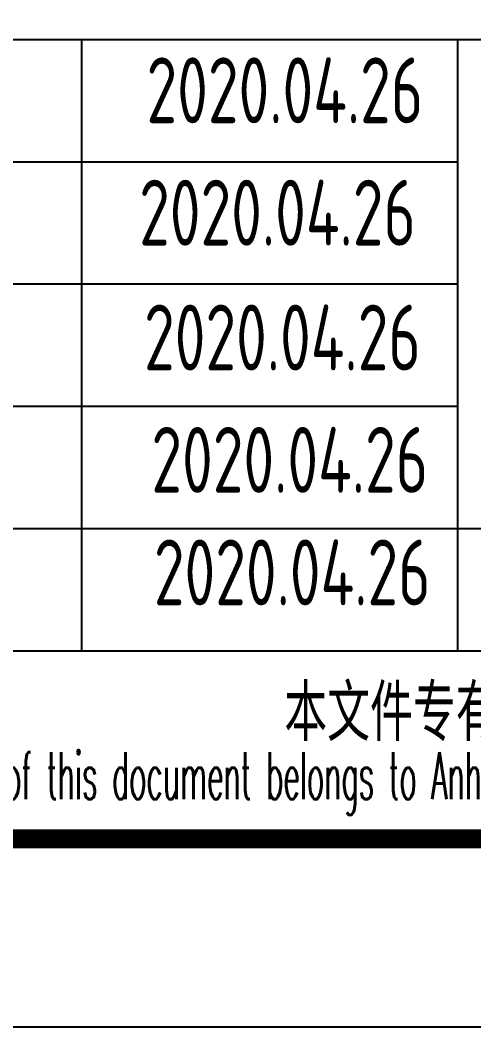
# Model space of a CAD drawing. Extents: x 1151645 to 1632247, y -116298 to 25377.
# Drawn here: x 1314036 to 1316449, y -26383 to -21030 of the extents above; entities that cross this region are included whole.
import ezdxf
from ezdxf.enums import TextEntityAlignment as Align

# ---------------------------------------------------------------- set-up
doc = ezdxf.new("R2010")
doc.units = 0
doc.header["$LTSCALE"] = 1000
doc.header["$MEASUREMENT"] = 0
doc.linetypes.add('2', pattern=[18.5, 12, -3, 0.5, -3])
doc.layers.get('0').update_dxf_attribs({"linetype": 'CONTINUOUS'})
doc.layers.add('PUB_TITLE', color=4, linetype='CONTINUOUS')
doc.styles.add('ECEC_TQ', font='txt_l.shx', dxfattribs={"bigfont": 'hztxt_l.shx'})
doc.styles.add('sceie', font='sceie.shx', dxfattribs={"width": 0.7, "bigfont": 'sceic.shx'})

# ---------------------------------------------------------------- blocks, each defined once
blk = doc.blocks.new('qm')
at = {"style": 'sceie', "width": 0.8}
for p in [(-941169.6, -984626.3), (-941208.7, -985276.9), (-941182.6, -985940.5), (-941143.6, -986591.1), (-941130.5, -987189.7)]:
    blk.add_attdef('2020.04.26', text='', height=350, dxfattribs=at).set_placement(p, align=Align.MIDDLE)

msp = doc.modelspace()

# ---------------------------------------------------------------- linework, layer by layer
for p, q in [((1310864.4, -21133), (1321864.4, -21133)), ((1314364.4, -24383), (1314364.4, -21133)), ((1314364.4, -24383), (1314364.4, -21133)), ((1316364.4, -24383), (1316364.4, -21133)), ((1316364.4, -24383), (1316364.4, -21133)), ((1310864.4, -21783), (1316364.4, -21783)), ((1310864.4, -22433), (1316364.4, -22433)), ((1310864.4, -23083), (1316364.4, -23083)), ((1310864.4, -23733), (1316364.4, -23733)), ((1316364.4, -23733), (1328864.4, -23733)), ((1310864.4, -24383), (1328864.4, -24383)), ((1310864.4, -25383), (1328864.4, -25383))]:
    msp.add_line(p, q)
at = {"layer": 'PUB_TITLE'}
msp.add_lwpolyline([(1270464.4, -26383), (1329864.4, -26383), (1329864.4, 15617), (1270464.4, 15617)], close=True, dxfattribs=at)
at = {"layer": 'PUB_TITLE', "const_width": 100}
msp.add_lwpolyline([(1272964.4, -25383), (1328864.4, -25383), (1328864.4, 14617), (1272964.4, 14617)], close=True, dxfattribs=at)

# ---------------------------------------------------------------- block references
at = {"color": 4, "linetype": '2'}
ref = msp.add_blockref('qm', (2256613.4, 963223.6), dxfattribs=at)
ref.add_attrib('2020.04.26', '2020.04.26', dxfattribs={"height": 350, "style": 'sceie', "width": 0.8}).set_placement((1315482.9, -23966.1), align=Align.MIDDLE)
ref.add_attrib('2020.04.26', '2020.04.26', dxfattribs={"height": 350, "style": 'sceie', "width": 0.8}).set_placement((1315469.8, -23367.6), align=Align.MIDDLE)
ref.add_attrib('2020.04.26', '2020.04.26', dxfattribs={"height": 350, "style": 'sceie', "width": 0.8}).set_placement((1315430.8, -22717), align=Align.MIDDLE)
ref.add_attrib('2020.04.26', '2020.04.26', dxfattribs={"height": 350, "style": 'sceie', "width": 0.8}).set_placement((1315404.7, -22053.3), align=Align.MIDDLE)
ref.add_attrib('2020.04.26', '2020.04.26', dxfattribs={"height": 350, "style": 'sceie', "width": 0.8}).set_placement((1315443.8, -21402.7), align=Align.MIDDLE)

# ---------------------------------------------------------------- texts
for s, height, style, width, p in [('本文件专有权属安徽华东化工医药工程有限责任公司所有,未经许可不得复制或转让给第三方', 300, 'sceie', 0.8, (1320035.5, -24731.9)), ('The proprietary right of this document belongs to Anhui Huadong Chemical And Medical Engineering  Co.,Ltd.  and any replication or transfer to the 3rd. side is forbidden without its permission. ', 250, 'ECEC_TQ', 0.45, (1319864.4, -25083))]:
    msp.add_text(s, height=height, dxfattribs=dict(style=style, width=width)).set_placement(p, align=Align.MIDDLE)

doc.saveas('drawing.dxf')
